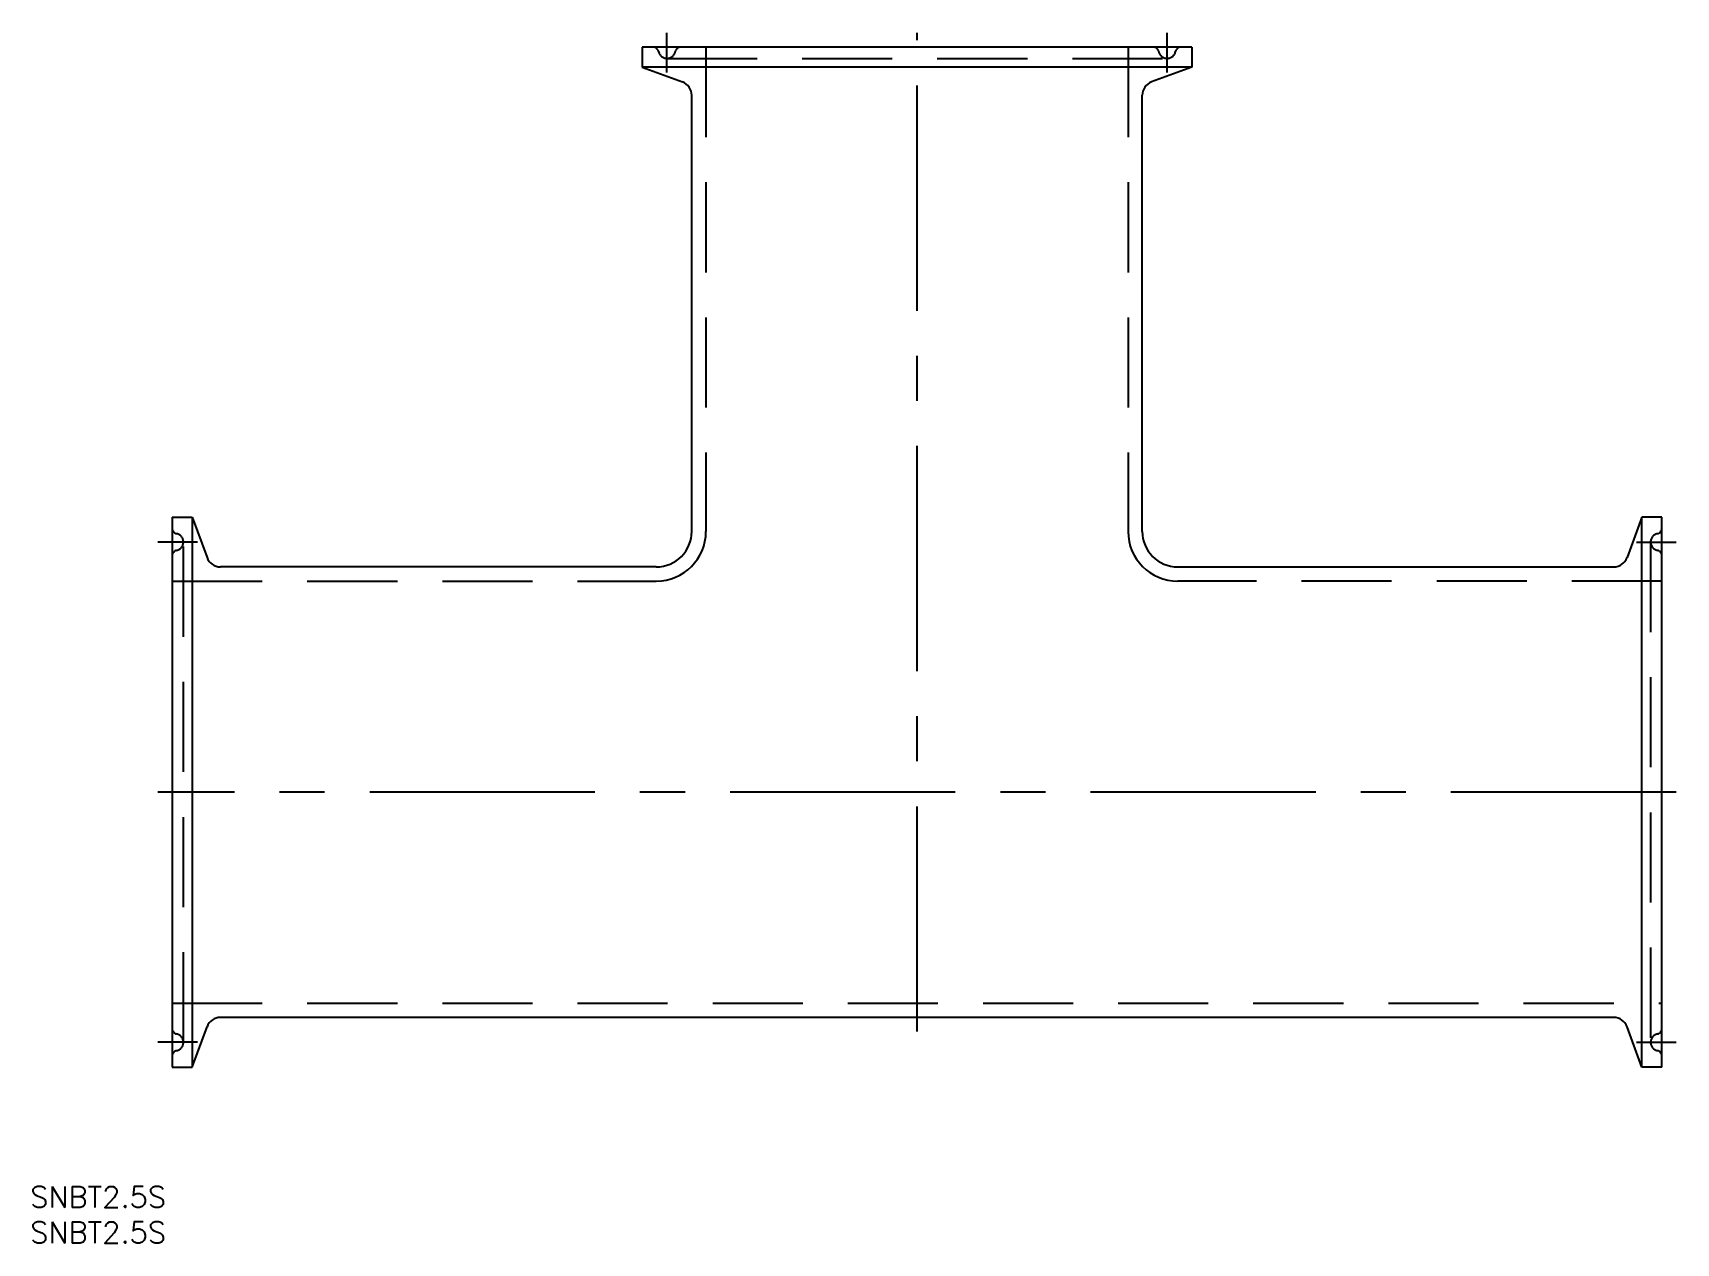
# Model space of a CAD drawing. Extents: x -20 to 212, y -64 to 107.
import ezdxf

# ---------------------------------------------------------------- set-up
doc = ezdxf.new("R2010")
doc.units = 0
doc.linetypes.add('CENTER', pattern=[50.8, 31.75, -6.35, 6.35, -6.35])
doc.linetypes.add('DASHED', pattern=[19.05, 12.7, -6.35])
doc.layers.get('0').update_dxf_attribs({"linetype": 'CONTINUOUS'})
doc.layers.add('CENTER', color=1, linetype='CENTER')
doc.styles.get("Standard").update_dxf_attribs({"font": 'txt.shx', "height": 3, "bigfont": 'bigfont.shx'})

msp = doc.modelspace()

# ---------------------------------------------------------------- linework, layer by layer
at = {"color": 7, "linetype": 'CONTINUOUS'}
for p, q in [((66.25, 105), (66.25, 102.15)), ((143.75, 105), (66.25, 105)), ((143.75, 105), (143.75, 102.15)), ((143.75, 102.15), (66.25, 102.15)), ((66.25, 102.15), (71.93, 100.08)), ((143.75, 102.15), (138.07, 100.08)), ((73.25, 36.75), (73.25, 98.2)), ((136.75, 36.75), (136.75, 98.2)), ((0, 38.75), (0, -38.75)), ((0, 38.75), (2.85, 38.75)), ((2.85, 38.75), (4.92, 33.07)), ((2.85, 38.75), (2.85, -38.75)), ((207.15, 38.75), (205.08, 33.07)), ((207.15, -38.75), (207.15, 38.75)), ((210, 38.75), (207.15, 38.75)), ((210, -38.75), (210, 38.75)), ((68.25, 31.75), (6.8, 31.75)), ((141.75, 31.75), (203.2, 31.75)), ((203.2, -31.75), (6.8, -31.75)), ((2.85, -38.75), (4.92, -33.07)), ((207.15, -38.75), (205.08, -33.07)), ((0, -38.75), (2.85, -38.75)), ((210, -38.75), (207.15, -38.75))]:
    msp.add_line(p, q, dxfattribs=at)
at = {"color": 3, "linetype": 'DASHED'}
for p, q in [((75.25, 105), (75.25, 36.75)), ((134.75, 105), (134.75, 36.75)), ((69.75, 103.4), (140.25, 103.4)), ((1.6, -35.25), (1.6, 35.25)), ((208.4, 35.25), (208.4, -35.25)), ((0, 29.75), (68.25, 29.75)), ((210, 29.75), (141.75, 29.75)), ((0, -29.75), (210, -29.75))]:
    msp.add_line(p, q, dxfattribs=at)
for centre, radius, start, end in [((67.79, 104.2), 0.8, 11.537, 90), ((69.75, 104.6), 1.2, 191.537, 348.463), ((71.71, 104.2), 0.8, 90, 168.463), ((138.29, 104.2), 0.8, 11.537, 90), ((140.25, 104.6), 1.2, 191.537, 348.463), ((142.21, 104.2), 0.8, 90, 168.463), ((0.8, 37.21), 0.8, 180, 258.463), ((209.2, 37.21), 0.8, 281.537, 360), ((0.4, 35.25), 1.2, 281.537, 78.463), ((68.25, 36.75), 7, 270, 0), ((141.75, 36.75), 7, 180, 270), ((209.6, 35.25), 1.2, 101.537, 258.463), ((0.8, 33.29), 0.8, 101.537, 180), ((209.2, 33.29), 0.8, 0, 78.463), ((0.8, -33.29), 0.8, 180, 258.463), ((0.4, -35.25), 1.2, 281.537, 78.463), ((209.6, -35.25), 1.2, 101.537, 258.463), ((209.2, -33.29), 0.8, 281.537, 360), ((0.8, -37.21), 0.8, 101.537, 180), ((209.2, -37.21), 0.8, 0, 78.463)]:
    msp.add_arc(centre, radius, start, end, dxfattribs=at)
at = {"color": 7, "linetype": 'CONTINUOUS'}
for centre, radius, start, end in [((71.25, 98.2), 2, 0, 70), ((138.75, 98.2), 2, 110, 180), ((68.25, 36.75), 5, 270, 0), ((141.75, 36.75), 5, 180, 270), ((6.8, 33.75), 2, 200, 270), ((203.2, 33.75), 2, 270, 340), ((6.8, -33.75), 2, 90, 160), ((203.2, -33.75), 2, 20, 90)]:
    msp.add_arc(centre, radius, start, end, dxfattribs=at)
at = {"layer": 'CENTER', "color": 1, "linetype": 'CENTER'}
for p, q in [((69.75, 101.4), (69.75, 107)), ((105, -33.75), (105, 107)), ((140.25, 101.4), (140.25, 107)), ((3.6, 35.25), (-2, 35.25)), ((206.4, 35.25), (212, 35.25)), ((212, 0), (-2, 0)), ((3.6, -35.25), (-2, -35.25)), ((206.4, -35.25), (212, -35.25))]:
    msp.add_line(p, q, dxfattribs=at)

# ---------------------------------------------------------------- texts
at = {"color": 7, "linetype": 'CONTINUOUS'}
for p in [(-20.01, -58.55), (-20.01, -63.55)]:
    msp.add_text('SNBT2.5S', height=3, dxfattribs=at).set_placement(p)

doc.saveas('drawing.dxf')
